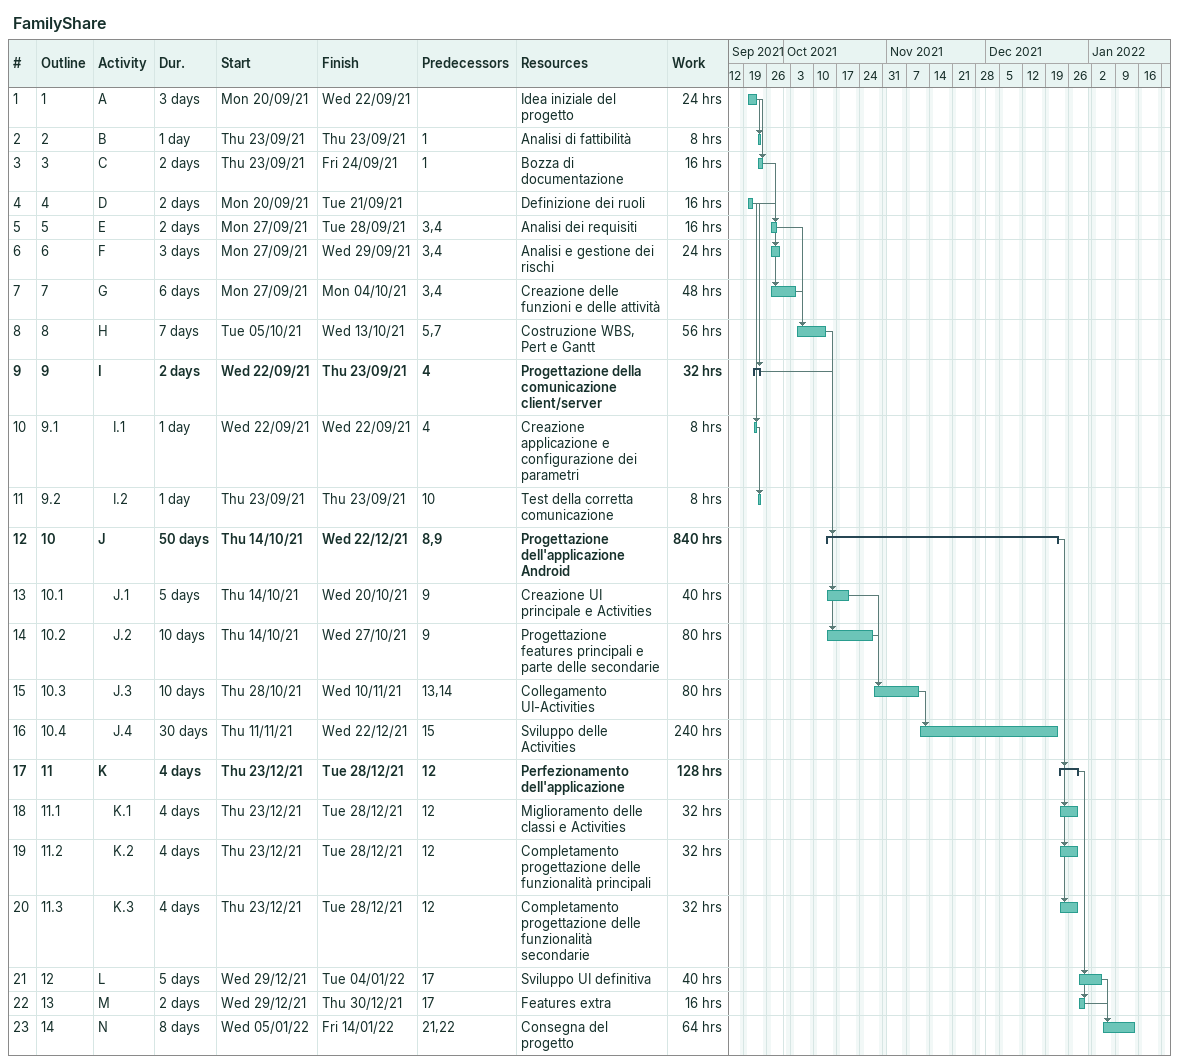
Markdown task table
FamilyShare

| ID | WBS | Task | Duration | Start | Finish | Predecessors | Resources | Work (h) |
|---|---|---|---|---|---|---|---|---|
| 1 | 1 | A | 3d | 2021-09-20 | 2021-09-22 |  | Idea iniziale del progetto | 24 |
| 2 | 2 | B | 1d | 2021-09-23 | 2021-09-23 | 1 | Analisi di fattibilità | 8 |
| 3 | 3 | C | 2d | 2021-09-23 | 2021-09-24 | 1 | Bozza di documentazione | 16 |
| 4 | 4 | D | 2d | 2021-09-20 | 2021-09-21 |  | Definizione dei ruoli | 16 |
| 5 | 5 | E | 2d | 2021-09-27 | 2021-09-28 | 3, 4 | Analisi dei requisiti | 16 |
| 6 | 6 | F | 3d | 2021-09-27 | 2021-09-29 | 3, 4 | Analisi e gestione dei rischi | 24 |
| 7 | 7 | G | 6d | 2021-09-27 | 2021-10-04 | 3, 4 | Creazione delle funzioni e delle attività | 48 |
| 8 | 8 | H | 7d | 2021-10-05 | 2021-10-13 | 5, 7 | Costruzione WBS, Pert e Gantt | 56 |
| 9 | 9 | **I** | 2d | 2021-09-22 | 2021-09-23 | 4 | Progettazione della comunicazione client/server | 32 |
| 10 | 9.1 | I.1 | 1d | 2021-09-22 | 2021-09-22 | 4 | Creazione applicazione e configurazione dei parametri | 8 |
| 11 | 9.2 | I.2 | 1d | 2021-09-23 | 2021-09-23 | 10 | Test della corretta comunicazione | 8 |
| 12 | 10 | **J** | 50d | 2021-10-14 | 2021-12-22 | 8, 9 | Progettazione dell'applicazione Android | 840 |
| 13 | 10.1 | J.1 | 5d | 2021-10-14 | 2021-10-20 | 9 | Creazione UI principale e Activities | 40 |
| 14 | 10.2 | J.2 | 10d | 2021-10-14 | 2021-10-27 | 9 | Progettazione features principali e parte delle secondarie | 80 |
| 15 | 10.3 | J.3 | 10d | 2021-10-28 | 2021-11-10 | 13, 14 | Collegamento UI-Activities | 80 |
| 16 | 10.4 | J.4 | 30d | 2021-11-11 | 2021-12-22 | 15 | Sviluppo delle Activities | 240 |
| 17 | 11 | **K** | 4d | 2021-12-23 | 2021-12-28 | 12 | Perfezionamento dell'applicazione | 128 |
| 18 | 11.1 | K.1 | 4d | 2021-12-23 | 2021-12-28 | 12 | Miglioramento delle classi e Activities | 32 |
| 19 | 11.2 | K.2 | 4d | 2021-12-23 | 2021-12-28 | 12 | Completamento progettazione delle funzionalità principali | 32 |
| 20 | 11.3 | K.3 | 4d | 2021-12-23 | 2021-12-28 | 12 | Completamento progettazione delle funzionalità secondarie | 32 |
| 21 | 12 | L | 5d | 2021-12-29 | 2022-01-04 | 17 | Sviluppo UI definitiva | 40 |
| 22 | 13 | M | 2d | 2021-12-29 | 2021-12-30 | 17 | Features extra | 16 |
| 23 | 14 | N | 8d | 2022-01-05 | 2022-01-14 | 21, 22 | Consegna del progetto | 64 |
